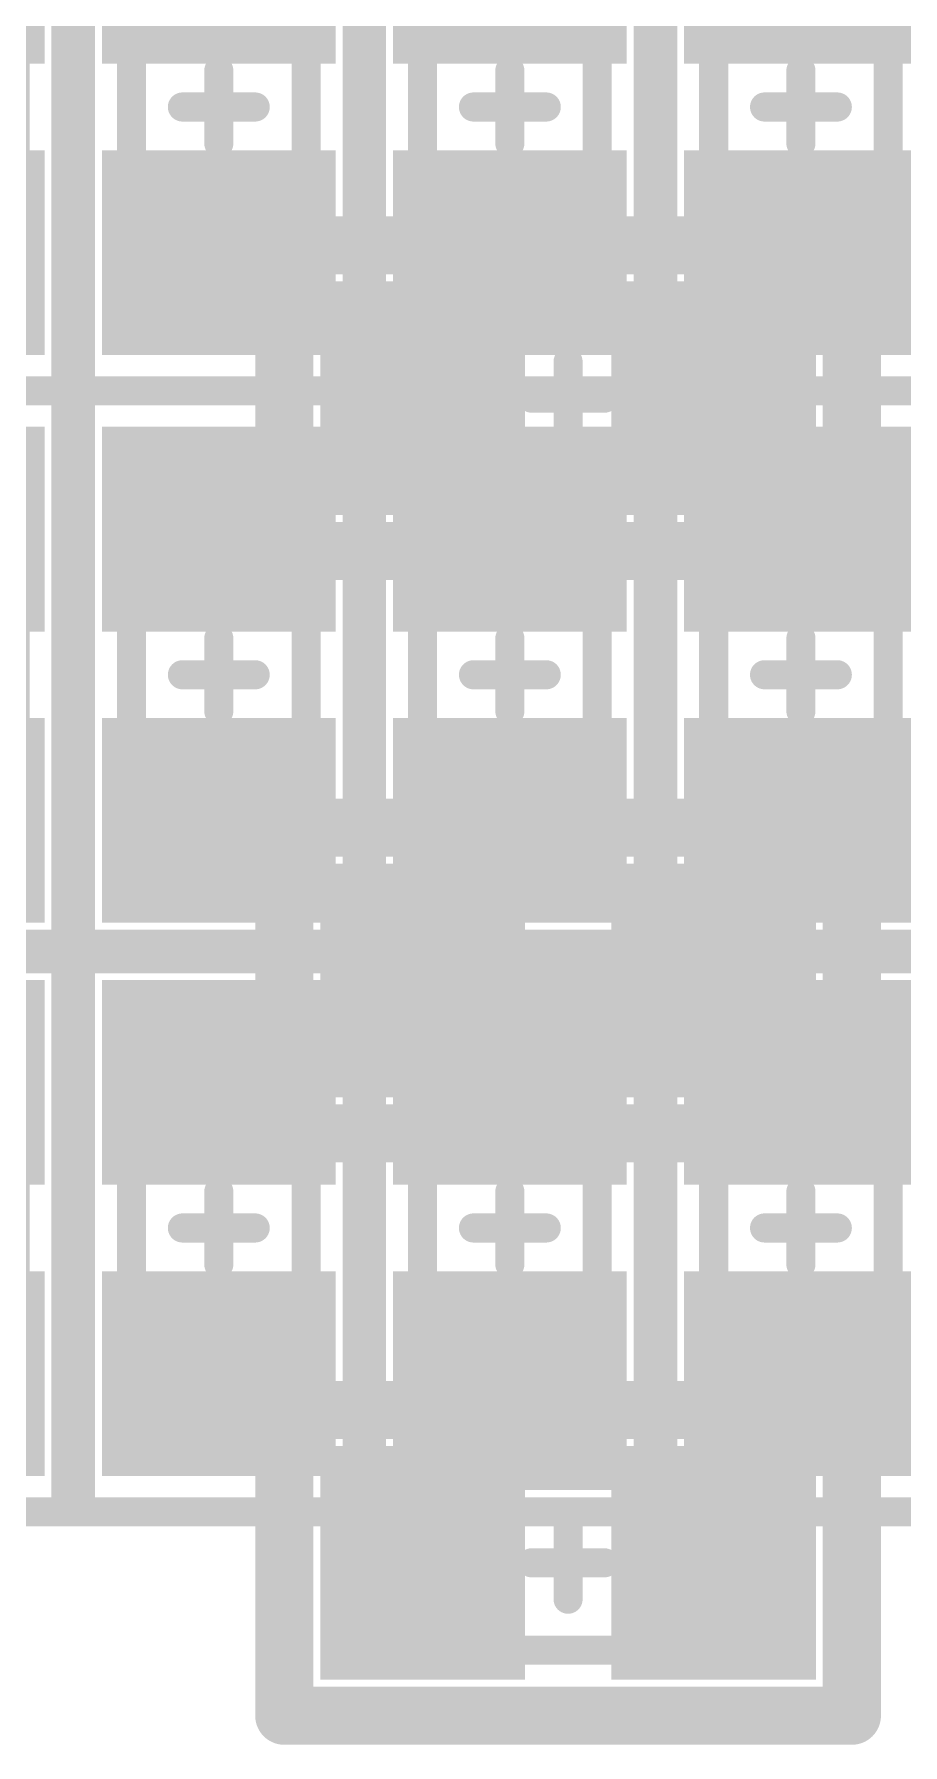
# Model space of a CAD drawing. Header units: millimetres. Extents: x 169 to 355, y 129 to 253.
# Drawn here: x 219.17 to 222.15, y 140.37 to 146.25 of the extents above; entities that cross this region are included whole.
import ezdxf

# ---------------------------------------------------------------- set-up
doc = ezdxf.new("R2010")
doc.units = ezdxf.units.MM
for name, color, linetype in [('BottomLayer', 5, 'Continuous'), ('BottomPaste', 16, 'Continuous'), ('BottomSolder', 6, 'Continuous'), ('Mechanical1', 6, 'Continuous'), ('Mechanical15', 56, 'Continuous'), ('TopLayer', 1, 'Continuous'), ('TopOverlay', 2, 'Continuous'), ('TopPaste', 8, 'Continuous'), ('TopSolder', 216, 'Continuous')]:
    doc.layers.add(name, color=color, linetype=linetype)

# ---------------------------------------------------------------- blocks, each defined once
blk = doc.blocks.new('R0402_NOSILK_B_11')
at = {"layer": 'BottomLayer'}
for points in [[(-0.25, -0.3), (-0.25, 0.3), (-0.75, -0.3), (-0.75, 0.3)], [(0.75, -0.3), (0.75, 0.3), (0.25, -0.3), (0.25, 0.3)]]:
    blk.add_solid(points, dxfattribs=at)
at = {"layer": 'BottomPaste'}
for points in [[(-0.25, -0.3), (-0.25, 0.3), (-0.75, -0.3), (-0.75, 0.3)], [(0.75, -0.3), (0.75, 0.3), (0.25, -0.3), (0.25, 0.3)]]:
    blk.add_solid(points, dxfattribs=at)
at = {"layer": 'BottomSolder'}
for points in [[(-0.1484, -0.4016), (-0.1484, 0.4016), (-0.8516, -0.4016), (-0.8516, 0.4016)], [(0.8516, -0.4016), (0.8516, 0.4016), (0.1484, -0.4016), (0.1484, 0.4016)]]:
    blk.add_solid(points, dxfattribs=at)
at = {"layer": 'Mechanical1', "const_width": 0.1}
for points in [[(-0.52, 0.2999), (-0.52, -0.3001)], [(-0.52, 0.2999), (0.5201, 0.2999)], [(0.5201, 0.2999), (0.5201, -0.3001)], [(-0.52, -0.3001), (0.5201, -0.3001)]]:
    blk.add_lwpolyline(points, dxfattribs=at)
at = {"layer": 'Mechanical1', "const_width": 0.05}
for points in [[(-0.545, 0.2999, 1), (-0.495, 0.2999, 1)], [(-0.545, 0.2999, 1), (-0.495, 0.2999, 1)], [(0.4951, 0.2999, 1), (0.5451, 0.2999, 1)], [(0.4951, 0.2999, 1), (0.5451, 0.2999, 1)], [(-0.545, -0.3001, 1), (-0.495, -0.3001, 1)], [(-0.545, -0.3001, 1), (-0.495, -0.3001, 1)], [(0.4951, -0.3001, 1), (0.5451, -0.3001, 1)], [(0.4951, -0.3001, 1), (0.5451, -0.3001, 1)]]:
    blk.add_lwpolyline(points, format="xyb", close=True, dxfattribs=at)
at = {"layer": 'Mechanical15', "const_width": 0.1}
for points in [[(-0.975, 0.525), (-0.975, -0.525)], [(-0.975, 0.525), (0.975, 0.525)], [(0.975, 0.525), (0.975, -0.525)], [(0, 0.125), (0, -0.125)], [(-0.125, 0), (0.125, 0)], [(-0.975, -0.525), (0.975, -0.525)]]:
    blk.add_lwpolyline(points, dxfattribs=at)
at = {"layer": 'Mechanical15', "const_width": 0.05}
for points in [[(-1, 0.525, 1), (-0.95, 0.525, 1)], [(-1, 0.525, 1), (-0.95, 0.525, 1)], [(0.95, 0.525, 1), (1, 0.525, 1)], [(0.95, 0.525, 1), (1, 0.525, 1)], [(-0.025, 0.125, 1), (0.025, 0.125, 1)], [(-0.15, 0, 1), (-0.1, 0, 1)], [(0.1, 0, 1), (0.15, 0, 1)], [(-0.025, -0.125, 1), (0.025, -0.125, 1)], [(-1, -0.525, 1), (-0.95, -0.525, 1)], [(-1, -0.525, 1), (-0.95, -0.525, 1)], [(0.95, -0.525, 1), (1, -0.525, 1)], [(0.95, -0.525, 1), (1, -0.525, 1)]]:
    blk.add_lwpolyline(points, format="xyb", close=True, dxfattribs=at)
blk = doc.blocks.new('R0402_NOSILK_B_14')
at = {"layer": 'BottomLayer'}
for points in [[(-0.25, -0.3), (-0.25, 0.3), (-0.75, -0.3), (-0.75, 0.3)], [(0.75, -0.3), (0.75, 0.3), (0.25, -0.3), (0.25, 0.3)]]:
    blk.add_solid(points, dxfattribs=at)
at = {"layer": 'BottomPaste'}
for points in [[(-0.25, -0.3), (-0.25, 0.3), (-0.75, -0.3), (-0.75, 0.3)], [(0.75, -0.3), (0.75, 0.3), (0.25, -0.3), (0.25, 0.3)]]:
    blk.add_solid(points, dxfattribs=at)
at = {"layer": 'BottomSolder'}
for points in [[(-0.1484, -0.4016), (-0.1484, 0.4016), (-0.8516, -0.4016), (-0.8516, 0.4016)], [(0.8516, -0.4016), (0.8516, 0.4016), (0.1484, -0.4016), (0.1484, 0.4016)]]:
    blk.add_solid(points, dxfattribs=at)
at = {"layer": 'Mechanical1', "const_width": 0.1}
for points in [[(-0.52, 0.2999), (-0.52, -0.3001)], [(-0.52, 0.2999), (0.5201, 0.2999)], [(0.5201, 0.2999), (0.5201, -0.3001)], [(-0.52, -0.3001), (0.5201, -0.3001)]]:
    blk.add_lwpolyline(points, dxfattribs=at)
at = {"layer": 'Mechanical1', "const_width": 0.05}
for points in [[(-0.545, 0.2999, 1), (-0.495, 0.2999, 1)], [(-0.545, 0.2999, 1), (-0.495, 0.2999, 1)], [(0.4951, 0.2999, 1), (0.5451, 0.2999, 1)], [(0.4951, 0.2999, 1), (0.5451, 0.2999, 1)], [(-0.545, -0.3001, 1), (-0.495, -0.3001, 1)], [(-0.545, -0.3001, 1), (-0.495, -0.3001, 1)], [(0.4951, -0.3001, 1), (0.5451, -0.3001, 1)], [(0.4951, -0.3001, 1), (0.5451, -0.3001, 1)]]:
    blk.add_lwpolyline(points, format="xyb", close=True, dxfattribs=at)
at = {"layer": 'Mechanical15', "const_width": 0.1}
for points in [[(-0.975, 0.525), (-0.975, -0.525)], [(-0.975, 0.525), (0.975, 0.525)], [(0.975, 0.525), (0.975, -0.525)], [(0, 0.125), (0, -0.125)], [(-0.125, 0), (0.125, 0)], [(-0.975, -0.525), (0.975, -0.525)]]:
    blk.add_lwpolyline(points, dxfattribs=at)
at = {"layer": 'Mechanical15', "const_width": 0.05}
for points in [[(-1, 0.525, 1), (-0.95, 0.525, 1)], [(-1, 0.525, 1), (-0.95, 0.525, 1)], [(0.95, 0.525, 1), (1, 0.525, 1)], [(0.95, 0.525, 1), (1, 0.525, 1)], [(-0.025, 0.125, 1), (0.025, 0.125, 1)], [(-0.15, 0, 1), (-0.1, 0, 1)], [(0.1, 0, 1), (0.15, 0, 1)], [(-0.025, -0.125, 1), (0.025, -0.125, 1)], [(-1, -0.525, 1), (-0.95, -0.525, 1)], [(-1, -0.525, 1), (-0.95, -0.525, 1)], [(0.95, -0.525, 1), (1, -0.525, 1)], [(0.95, -0.525, 1), (1, -0.525, 1)]]:
    blk.add_lwpolyline(points, format="xyb", close=True, dxfattribs=at)
blk = doc.blocks.new('R0402_NOSILK_B_15')
at = {"layer": 'BottomLayer'}
for points in [[(-0.25, -0.3), (-0.25, 0.3), (-0.75, -0.3), (-0.75, 0.3)], [(0.75, -0.3), (0.75, 0.3), (0.25, -0.3), (0.25, 0.3)]]:
    blk.add_solid(points, dxfattribs=at)
at = {"layer": 'BottomPaste'}
for points in [[(-0.25, -0.3), (-0.25, 0.3), (-0.75, -0.3), (-0.75, 0.3)], [(0.75, -0.3), (0.75, 0.3), (0.25, -0.3), (0.25, 0.3)]]:
    blk.add_solid(points, dxfattribs=at)
at = {"layer": 'BottomSolder'}
for points in [[(-0.1484, -0.4016), (-0.1484, 0.4016), (-0.8516, -0.4016), (-0.8516, 0.4016)], [(0.8516, -0.4016), (0.8516, 0.4016), (0.1484, -0.4016), (0.1484, 0.4016)]]:
    blk.add_solid(points, dxfattribs=at)
at = {"layer": 'Mechanical1', "const_width": 0.1}
for points in [[(-0.52, 0.2999), (-0.52, -0.3001)], [(-0.52, 0.2999), (0.5201, 0.2999)], [(0.5201, 0.2999), (0.5201, -0.3001)], [(-0.52, -0.3001), (0.5201, -0.3001)]]:
    blk.add_lwpolyline(points, dxfattribs=at)
at = {"layer": 'Mechanical1', "const_width": 0.05}
for points in [[(-0.545, 0.2999, 1), (-0.495, 0.2999, 1)], [(-0.545, 0.2999, 1), (-0.495, 0.2999, 1)], [(0.4951, 0.2999, 1), (0.5451, 0.2999, 1)], [(0.4951, 0.2999, 1), (0.5451, 0.2999, 1)], [(-0.545, -0.3001, 1), (-0.495, -0.3001, 1)], [(-0.545, -0.3001, 1), (-0.495, -0.3001, 1)], [(0.4951, -0.3001, 1), (0.5451, -0.3001, 1)], [(0.4951, -0.3001, 1), (0.5451, -0.3001, 1)]]:
    blk.add_lwpolyline(points, format="xyb", close=True, dxfattribs=at)
at = {"layer": 'Mechanical15', "const_width": 0.1}
for points in [[(-0.975, 0.525), (-0.975, -0.525)], [(-0.975, 0.525), (0.975, 0.525)], [(0.975, 0.525), (0.975, -0.525)], [(0, 0.125), (0, -0.125)], [(-0.125, 0), (0.125, 0)], [(-0.975, -0.525), (0.975, -0.525)]]:
    blk.add_lwpolyline(points, dxfattribs=at)
at = {"layer": 'Mechanical15', "const_width": 0.05}
for points in [[(-1, 0.525, 1), (-0.95, 0.525, 1)], [(-1, 0.525, 1), (-0.95, 0.525, 1)], [(0.95, 0.525, 1), (1, 0.525, 1)], [(0.95, 0.525, 1), (1, 0.525, 1)], [(-0.025, 0.125, 1), (0.025, 0.125, 1)], [(-0.15, 0, 1), (-0.1, 0, 1)], [(0.1, 0, 1), (0.15, 0, 1)], [(-0.025, -0.125, 1), (0.025, -0.125, 1)], [(-1, -0.525, 1), (-0.95, -0.525, 1)], [(-1, -0.525, 1), (-0.95, -0.525, 1)], [(0.95, -0.525, 1), (1, -0.525, 1)], [(0.95, -0.525, 1), (1, -0.525, 1)]]:
    blk.add_lwpolyline(points, format="xyb", close=True, dxfattribs=at)
blk = doc.blocks.new('R0402_NOSILK_B_16')
at = {"layer": 'BottomLayer'}
for points in [[(-0.25, -0.3), (-0.25, 0.3), (-0.75, -0.3), (-0.75, 0.3)], [(0.75, -0.3), (0.75, 0.3), (0.25, -0.3), (0.25, 0.3)]]:
    blk.add_solid(points, dxfattribs=at)
at = {"layer": 'BottomPaste'}
for points in [[(-0.25, -0.3), (-0.25, 0.3), (-0.75, -0.3), (-0.75, 0.3)], [(0.75, -0.3), (0.75, 0.3), (0.25, -0.3), (0.25, 0.3)]]:
    blk.add_solid(points, dxfattribs=at)
at = {"layer": 'BottomSolder'}
for points in [[(-0.1484, -0.4016), (-0.1484, 0.4016), (-0.8516, -0.4016), (-0.8516, 0.4016)], [(0.8516, -0.4016), (0.8516, 0.4016), (0.1484, -0.4016), (0.1484, 0.4016)]]:
    blk.add_solid(points, dxfattribs=at)
at = {"layer": 'Mechanical1', "const_width": 0.1}
for points in [[(-0.52, 0.2999), (-0.52, -0.3001)], [(-0.52, 0.2999), (0.5201, 0.2999)], [(0.5201, 0.2999), (0.5201, -0.3001)], [(-0.52, -0.3001), (0.5201, -0.3001)]]:
    blk.add_lwpolyline(points, dxfattribs=at)
at = {"layer": 'Mechanical1', "const_width": 0.05}
for points in [[(-0.545, 0.2999, 1), (-0.495, 0.2999, 1)], [(-0.545, 0.2999, 1), (-0.495, 0.2999, 1)], [(0.4951, 0.2999, 1), (0.5451, 0.2999, 1)], [(0.4951, 0.2999, 1), (0.5451, 0.2999, 1)], [(-0.545, -0.3001, 1), (-0.495, -0.3001, 1)], [(-0.545, -0.3001, 1), (-0.495, -0.3001, 1)], [(0.4951, -0.3001, 1), (0.5451, -0.3001, 1)], [(0.4951, -0.3001, 1), (0.5451, -0.3001, 1)]]:
    blk.add_lwpolyline(points, format="xyb", close=True, dxfattribs=at)
at = {"layer": 'Mechanical15', "const_width": 0.1}
for points in [[(-0.975, 0.525), (-0.975, -0.525)], [(-0.975, 0.525), (0.975, 0.525)], [(0.975, 0.525), (0.975, -0.525)], [(0, 0.125), (0, -0.125)], [(-0.125, 0), (0.125, 0)], [(-0.975, -0.525), (0.975, -0.525)]]:
    blk.add_lwpolyline(points, dxfattribs=at)
at = {"layer": 'Mechanical15', "const_width": 0.05}
for points in [[(-1, 0.525, 1), (-0.95, 0.525, 1)], [(-1, 0.525, 1), (-0.95, 0.525, 1)], [(0.95, 0.525, 1), (1, 0.525, 1)], [(0.95, 0.525, 1), (1, 0.525, 1)], [(-0.025, 0.125, 1), (0.025, 0.125, 1)], [(-0.15, 0, 1), (-0.1, 0, 1)], [(0.1, 0, 1), (0.15, 0, 1)], [(-0.025, -0.125, 1), (0.025, -0.125, 1)], [(-1, -0.525, 1), (-0.95, -0.525, 1)], [(-1, -0.525, 1), (-0.95, -0.525, 1)], [(0.95, -0.525, 1), (1, -0.525, 1)], [(0.95, -0.525, 1), (1, -0.525, 1)]]:
    blk.add_lwpolyline(points, format="xyb", close=True, dxfattribs=at)
blk = doc.blocks.new('R0402_NOSILK_B_17')
at = {"layer": 'BottomLayer'}
for points in [[(-0.25, -0.3), (-0.25, 0.3), (-0.75, -0.3), (-0.75, 0.3)], [(0.75, -0.3), (0.75, 0.3), (0.25, -0.3), (0.25, 0.3)]]:
    blk.add_solid(points, dxfattribs=at)
at = {"layer": 'BottomPaste'}
for points in [[(-0.25, -0.3), (-0.25, 0.3), (-0.75, -0.3), (-0.75, 0.3)], [(0.75, -0.3), (0.75, 0.3), (0.25, -0.3), (0.25, 0.3)]]:
    blk.add_solid(points, dxfattribs=at)
at = {"layer": 'BottomSolder'}
for points in [[(-0.1484, -0.4016), (-0.1484, 0.4016), (-0.8516, -0.4016), (-0.8516, 0.4016)], [(0.8516, -0.4016), (0.8516, 0.4016), (0.1484, -0.4016), (0.1484, 0.4016)]]:
    blk.add_solid(points, dxfattribs=at)
at = {"layer": 'Mechanical1', "const_width": 0.1}
for points in [[(-0.52, 0.2999), (-0.52, -0.3001)], [(-0.52, 0.2999), (0.5201, 0.2999)], [(0.5201, 0.2999), (0.5201, -0.3001)], [(-0.52, -0.3001), (0.5201, -0.3001)]]:
    blk.add_lwpolyline(points, dxfattribs=at)
at = {"layer": 'Mechanical1', "const_width": 0.05}
for points in [[(-0.545, 0.2999, 1), (-0.495, 0.2999, 1)], [(-0.545, 0.2999, 1), (-0.495, 0.2999, 1)], [(0.4951, 0.2999, 1), (0.5451, 0.2999, 1)], [(0.4951, 0.2999, 1), (0.5451, 0.2999, 1)], [(-0.545, -0.3001, 1), (-0.495, -0.3001, 1)], [(-0.545, -0.3001, 1), (-0.495, -0.3001, 1)], [(0.4951, -0.3001, 1), (0.5451, -0.3001, 1)], [(0.4951, -0.3001, 1), (0.5451, -0.3001, 1)]]:
    blk.add_lwpolyline(points, format="xyb", close=True, dxfattribs=at)
at = {"layer": 'Mechanical15', "const_width": 0.1}
for points in [[(-0.975, 0.525), (-0.975, -0.525)], [(-0.975, 0.525), (0.975, 0.525)], [(0.975, 0.525), (0.975, -0.525)], [(0, 0.125), (0, -0.125)], [(-0.125, 0), (0.125, 0)], [(-0.975, -0.525), (0.975, -0.525)]]:
    blk.add_lwpolyline(points, dxfattribs=at)
at = {"layer": 'Mechanical15', "const_width": 0.05}
for points in [[(-1, 0.525, 1), (-0.95, 0.525, 1)], [(-1, 0.525, 1), (-0.95, 0.525, 1)], [(0.95, 0.525, 1), (1, 0.525, 1)], [(0.95, 0.525, 1), (1, 0.525, 1)], [(-0.025, 0.125, 1), (0.025, 0.125, 1)], [(-0.15, 0, 1), (-0.1, 0, 1)], [(0.1, 0, 1), (0.15, 0, 1)], [(-0.025, -0.125, 1), (0.025, -0.125, 1)], [(-1, -0.525, 1), (-0.95, -0.525, 1)], [(-1, -0.525, 1), (-0.95, -0.525, 1)], [(0.95, -0.525, 1), (1, -0.525, 1)], [(0.95, -0.525, 1), (1, -0.525, 1)]]:
    blk.add_lwpolyline(points, format="xyb", close=True, dxfattribs=at)
blk = doc.blocks.new('R0402_NOSILK_B_18')
at = {"layer": 'BottomLayer'}
for points in [[(-0.25, -0.3), (-0.25, 0.3), (-0.75, -0.3), (-0.75, 0.3)], [(0.75, -0.3), (0.75, 0.3), (0.25, -0.3), (0.25, 0.3)]]:
    blk.add_solid(points, dxfattribs=at)
at = {"layer": 'BottomPaste'}
for points in [[(-0.25, -0.3), (-0.25, 0.3), (-0.75, -0.3), (-0.75, 0.3)], [(0.75, -0.3), (0.75, 0.3), (0.25, -0.3), (0.25, 0.3)]]:
    blk.add_solid(points, dxfattribs=at)
at = {"layer": 'BottomSolder'}
for points in [[(-0.1484, -0.4016), (-0.1484, 0.4016), (-0.8516, -0.4016), (-0.8516, 0.4016)], [(0.8516, -0.4016), (0.8516, 0.4016), (0.1484, -0.4016), (0.1484, 0.4016)]]:
    blk.add_solid(points, dxfattribs=at)
at = {"layer": 'Mechanical1', "const_width": 0.1}
for points in [[(-0.52, 0.2999), (-0.52, -0.3001)], [(-0.52, 0.2999), (0.5201, 0.2999)], [(0.5201, 0.2999), (0.5201, -0.3001)], [(-0.52, -0.3001), (0.5201, -0.3001)]]:
    blk.add_lwpolyline(points, dxfattribs=at)
at = {"layer": 'Mechanical1', "const_width": 0.05}
for points in [[(-0.545, 0.2999, 1), (-0.495, 0.2999, 1)], [(-0.545, 0.2999, 1), (-0.495, 0.2999, 1)], [(0.4951, 0.2999, 1), (0.5451, 0.2999, 1)], [(0.4951, 0.2999, 1), (0.5451, 0.2999, 1)], [(-0.545, -0.3001, 1), (-0.495, -0.3001, 1)], [(-0.545, -0.3001, 1), (-0.495, -0.3001, 1)], [(0.4951, -0.3001, 1), (0.5451, -0.3001, 1)], [(0.4951, -0.3001, 1), (0.5451, -0.3001, 1)]]:
    blk.add_lwpolyline(points, format="xyb", close=True, dxfattribs=at)
at = {"layer": 'Mechanical15', "const_width": 0.1}
for points in [[(-0.975, 0.525), (-0.975, -0.525)], [(-0.975, 0.525), (0.975, 0.525)], [(0.975, 0.525), (0.975, -0.525)], [(0, 0.125), (0, -0.125)], [(-0.125, 0), (0.125, 0)], [(-0.975, -0.525), (0.975, -0.525)]]:
    blk.add_lwpolyline(points, dxfattribs=at)
at = {"layer": 'Mechanical15', "const_width": 0.05}
for points in [[(-1, 0.525, 1), (-0.95, 0.525, 1)], [(-1, 0.525, 1), (-0.95, 0.525, 1)], [(0.95, 0.525, 1), (1, 0.525, 1)], [(0.95, 0.525, 1), (1, 0.525, 1)], [(-0.025, 0.125, 1), (0.025, 0.125, 1)], [(-0.15, 0, 1), (-0.1, 0, 1)], [(0.1, 0, 1), (0.15, 0, 1)], [(-0.025, -0.125, 1), (0.025, -0.125, 1)], [(-1, -0.525, 1), (-0.95, -0.525, 1)], [(-1, -0.525, 1), (-0.95, -0.525, 1)], [(0.95, -0.525, 1), (1, -0.525, 1)], [(0.95, -0.525, 1), (1, -0.525, 1)]]:
    blk.add_lwpolyline(points, format="xyb", close=True, dxfattribs=at)
blk = doc.blocks.new('R0402_NOSILK_B_20')
at = {"layer": 'BottomLayer'}
for points in [[(-0.25, -0.3), (-0.25, 0.3), (-0.75, -0.3), (-0.75, 0.3)], [(0.75, -0.3), (0.75, 0.3), (0.25, -0.3), (0.25, 0.3)]]:
    blk.add_solid(points, dxfattribs=at)
at = {"layer": 'BottomPaste'}
for points in [[(-0.25, -0.3), (-0.25, 0.3), (-0.75, -0.3), (-0.75, 0.3)], [(0.75, -0.3), (0.75, 0.3), (0.25, -0.3), (0.25, 0.3)]]:
    blk.add_solid(points, dxfattribs=at)
at = {"layer": 'BottomSolder'}
for points in [[(-0.1484, -0.4016), (-0.1484, 0.4016), (-0.8516, -0.4016), (-0.8516, 0.4016)], [(0.8516, -0.4016), (0.8516, 0.4016), (0.1484, -0.4016), (0.1484, 0.4016)]]:
    blk.add_solid(points, dxfattribs=at)
at = {"layer": 'Mechanical1', "const_width": 0.1}
for points in [[(-0.52, 0.2999), (-0.52, -0.3001)], [(-0.52, 0.2999), (0.5201, 0.2999)], [(0.5201, 0.2999), (0.5201, -0.3001)], [(-0.52, -0.3001), (0.5201, -0.3001)]]:
    blk.add_lwpolyline(points, dxfattribs=at)
at = {"layer": 'Mechanical1', "const_width": 0.05}
for points in [[(-0.545, 0.2999, 1), (-0.495, 0.2999, 1)], [(-0.545, 0.2999, 1), (-0.495, 0.2999, 1)], [(0.4951, 0.2999, 1), (0.5451, 0.2999, 1)], [(0.4951, 0.2999, 1), (0.5451, 0.2999, 1)], [(-0.545, -0.3001, 1), (-0.495, -0.3001, 1)], [(-0.545, -0.3001, 1), (-0.495, -0.3001, 1)], [(0.4951, -0.3001, 1), (0.5451, -0.3001, 1)], [(0.4951, -0.3001, 1), (0.5451, -0.3001, 1)]]:
    blk.add_lwpolyline(points, format="xyb", close=True, dxfattribs=at)
at = {"layer": 'Mechanical15', "const_width": 0.1}
for points in [[(-0.975, 0.525), (-0.975, -0.525)], [(-0.975, 0.525), (0.975, 0.525)], [(0.975, 0.525), (0.975, -0.525)], [(0, 0.125), (0, -0.125)], [(-0.125, 0), (0.125, 0)], [(-0.975, -0.525), (0.975, -0.525)]]:
    blk.add_lwpolyline(points, dxfattribs=at)
at = {"layer": 'Mechanical15', "const_width": 0.05}
for points in [[(-1, 0.525, 1), (-0.95, 0.525, 1)], [(-1, 0.525, 1), (-0.95, 0.525, 1)], [(0.95, 0.525, 1), (1, 0.525, 1)], [(0.95, 0.525, 1), (1, 0.525, 1)], [(-0.025, 0.125, 1), (0.025, 0.125, 1)], [(-0.15, 0, 1), (-0.1, 0, 1)], [(0.1, 0, 1), (0.15, 0, 1)], [(-0.025, -0.125, 1), (0.025, -0.125, 1)], [(-1, -0.525, 1), (-0.95, -0.525, 1)], [(-1, -0.525, 1), (-0.95, -0.525, 1)], [(0.95, -0.525, 1), (1, -0.525, 1)], [(0.95, -0.525, 1), (1, -0.525, 1)]]:
    blk.add_lwpolyline(points, format="xyb", close=True, dxfattribs=at)
blk = doc.blocks.new('R0402_NOSILK_B_25')
at = {"layer": 'BottomLayer'}
for points in [[(-0.25, -0.3), (-0.25, 0.3), (-0.75, -0.3), (-0.75, 0.3)], [(0.75, -0.3), (0.75, 0.3), (0.25, -0.3), (0.25, 0.3)]]:
    blk.add_solid(points, dxfattribs=at)
at = {"layer": 'BottomPaste'}
for points in [[(-0.25, -0.3), (-0.25, 0.3), (-0.75, -0.3), (-0.75, 0.3)], [(0.75, -0.3), (0.75, 0.3), (0.25, -0.3), (0.25, 0.3)]]:
    blk.add_solid(points, dxfattribs=at)
at = {"layer": 'BottomSolder'}
for points in [[(-0.1484, -0.4016), (-0.1484, 0.4016), (-0.8516, -0.4016), (-0.8516, 0.4016)], [(0.8516, -0.4016), (0.8516, 0.4016), (0.1484, -0.4016), (0.1484, 0.4016)]]:
    blk.add_solid(points, dxfattribs=at)
at = {"layer": 'Mechanical1', "const_width": 0.1}
for points in [[(-0.52, 0.2999), (-0.52, -0.3001)], [(-0.52, 0.2999), (0.5201, 0.2999)], [(0.5201, 0.2999), (0.5201, -0.3001)], [(-0.52, -0.3001), (0.5201, -0.3001)]]:
    blk.add_lwpolyline(points, dxfattribs=at)
at = {"layer": 'Mechanical1', "const_width": 0.05}
for points in [[(-0.545, 0.2999, 1), (-0.495, 0.2999, 1)], [(-0.545, 0.2999, 1), (-0.495, 0.2999, 1)], [(0.4951, 0.2999, 1), (0.5451, 0.2999, 1)], [(0.4951, 0.2999, 1), (0.5451, 0.2999, 1)], [(-0.545, -0.3001, 1), (-0.495, -0.3001, 1)], [(-0.545, -0.3001, 1), (-0.495, -0.3001, 1)], [(0.4951, -0.3001, 1), (0.5451, -0.3001, 1)], [(0.4951, -0.3001, 1), (0.5451, -0.3001, 1)]]:
    blk.add_lwpolyline(points, format="xyb", close=True, dxfattribs=at)
at = {"layer": 'Mechanical15', "const_width": 0.1}
for points in [[(-0.975, 0.525), (-0.975, -0.525)], [(-0.975, 0.525), (0.975, 0.525)], [(0.975, 0.525), (0.975, -0.525)], [(0, 0.125), (0, -0.125)], [(-0.125, 0), (0.125, 0)], [(-0.975, -0.525), (0.975, -0.525)]]:
    blk.add_lwpolyline(points, dxfattribs=at)
at = {"layer": 'Mechanical15', "const_width": 0.05}
for points in [[(-1, 0.525, 1), (-0.95, 0.525, 1)], [(-1, 0.525, 1), (-0.95, 0.525, 1)], [(0.95, 0.525, 1), (1, 0.525, 1)], [(0.95, 0.525, 1), (1, 0.525, 1)], [(-0.025, 0.125, 1), (0.025, 0.125, 1)], [(-0.15, 0, 1), (-0.1, 0, 1)], [(0.1, 0, 1), (0.15, 0, 1)], [(-0.025, -0.125, 1), (0.025, -0.125, 1)], [(-1, -0.525, 1), (-0.95, -0.525, 1)], [(-1, -0.525, 1), (-0.95, -0.525, 1)], [(0.95, -0.525, 1), (1, -0.525, 1)], [(0.95, -0.525, 1), (1, -0.525, 1)]]:
    blk.add_lwpolyline(points, format="xyb", close=True, dxfattribs=at)
blk = doc.blocks.new('R0402_NOSILK_B_1120')
at = {"layer": 'BottomLayer'}
for points in [[(-0.25, -0.3), (-0.25, 0.3), (-0.75, -0.3), (-0.75, 0.3)], [(0.75, -0.3), (0.75, 0.3), (0.25, -0.3), (0.25, 0.3)]]:
    blk.add_solid(points, dxfattribs=at)
at = {"layer": 'BottomPaste'}
for points in [[(-0.25, -0.3), (-0.25, 0.3), (-0.75, -0.3), (-0.75, 0.3)], [(0.75, -0.3), (0.75, 0.3), (0.25, -0.3), (0.25, 0.3)]]:
    blk.add_solid(points, dxfattribs=at)
at = {"layer": 'BottomSolder'}
for points in [[(-0.1484, -0.4016), (-0.1484, 0.4016), (-0.8516, -0.4016), (-0.8516, 0.4016)], [(0.8516, -0.4016), (0.8516, 0.4016), (0.1484, -0.4016), (0.1484, 0.4016)]]:
    blk.add_solid(points, dxfattribs=at)
at = {"layer": 'Mechanical1', "const_width": 0.1}
for points in [[(-0.52, 0.2999), (-0.52, -0.3001)], [(-0.52, 0.2999), (0.5201, 0.2999)], [(0.5201, 0.2999), (0.5201, -0.3001)], [(-0.52, -0.3001), (0.5201, -0.3001)]]:
    blk.add_lwpolyline(points, dxfattribs=at)
at = {"layer": 'Mechanical1', "const_width": 0.05}
for points in [[(-0.545, 0.2999, 1), (-0.495, 0.2999, 1)], [(-0.545, 0.2999, 1), (-0.495, 0.2999, 1)], [(0.4951, 0.2999, 1), (0.5451, 0.2999, 1)], [(0.4951, 0.2999, 1), (0.5451, 0.2999, 1)], [(-0.545, -0.3001, 1), (-0.495, -0.3001, 1)], [(-0.545, -0.3001, 1), (-0.495, -0.3001, 1)], [(0.4951, -0.3001, 1), (0.5451, -0.3001, 1)], [(0.4951, -0.3001, 1), (0.5451, -0.3001, 1)]]:
    blk.add_lwpolyline(points, format="xyb", close=True, dxfattribs=at)
at = {"layer": 'Mechanical15', "const_width": 0.1}
for points in [[(-0.975, 0.525), (-0.975, -0.525)], [(-0.975, 0.525), (0.975, 0.525)], [(0.975, 0.525), (0.975, -0.525)], [(0, 0.125), (0, -0.125)], [(-0.125, 0), (0.125, 0)], [(-0.975, -0.525), (0.975, -0.525)]]:
    blk.add_lwpolyline(points, dxfattribs=at)
at = {"layer": 'Mechanical15', "const_width": 0.05}
for points in [[(-1, 0.525, 1), (-0.95, 0.525, 1)], [(-1, 0.525, 1), (-0.95, 0.525, 1)], [(0.95, 0.525, 1), (1, 0.525, 1)], [(0.95, 0.525, 1), (1, 0.525, 1)], [(-0.025, 0.125, 1), (0.025, 0.125, 1)], [(-0.15, 0, 1), (-0.1, 0, 1)], [(0.1, 0, 1), (0.15, 0, 1)], [(-0.025, -0.125, 1), (0.025, -0.125, 1)], [(-1, -0.525, 1), (-0.95, -0.525, 1)], [(-1, -0.525, 1), (-0.95, -0.525, 1)], [(0.95, -0.525, 1), (1, -0.525, 1)], [(0.95, -0.525, 1), (1, -0.525, 1)]]:
    blk.add_lwpolyline(points, format="xyb", close=True, dxfattribs=at)
blk = doc.blocks.new('R0402_NOSILK_B_1121')
at = {"layer": 'BottomLayer'}
for points in [[(-0.25, -0.3), (-0.25, 0.3), (-0.75, -0.3), (-0.75, 0.3)], [(0.75, -0.3), (0.75, 0.3), (0.25, -0.3), (0.25, 0.3)]]:
    blk.add_solid(points, dxfattribs=at)
at = {"layer": 'BottomPaste'}
for points in [[(-0.25, -0.3), (-0.25, 0.3), (-0.75, -0.3), (-0.75, 0.3)], [(0.75, -0.3), (0.75, 0.3), (0.25, -0.3), (0.25, 0.3)]]:
    blk.add_solid(points, dxfattribs=at)
at = {"layer": 'BottomSolder'}
for points in [[(-0.1484, -0.4016), (-0.1484, 0.4016), (-0.8516, -0.4016), (-0.8516, 0.4016)], [(0.8516, -0.4016), (0.8516, 0.4016), (0.1484, -0.4016), (0.1484, 0.4016)]]:
    blk.add_solid(points, dxfattribs=at)
at = {"layer": 'Mechanical1', "const_width": 0.1}
for points in [[(-0.52, 0.2999), (-0.52, -0.3001)], [(-0.52, 0.2999), (0.5201, 0.2999)], [(0.5201, 0.2999), (0.5201, -0.3001)], [(-0.52, -0.3001), (0.5201, -0.3001)]]:
    blk.add_lwpolyline(points, dxfattribs=at)
at = {"layer": 'Mechanical1', "const_width": 0.05}
for points in [[(-0.545, 0.2999, 1), (-0.495, 0.2999, 1)], [(-0.545, 0.2999, 1), (-0.495, 0.2999, 1)], [(0.4951, 0.2999, 1), (0.5451, 0.2999, 1)], [(0.4951, 0.2999, 1), (0.5451, 0.2999, 1)], [(-0.545, -0.3001, 1), (-0.495, -0.3001, 1)], [(-0.545, -0.3001, 1), (-0.495, -0.3001, 1)], [(0.4951, -0.3001, 1), (0.5451, -0.3001, 1)], [(0.4951, -0.3001, 1), (0.5451, -0.3001, 1)]]:
    blk.add_lwpolyline(points, format="xyb", close=True, dxfattribs=at)
at = {"layer": 'Mechanical15', "const_width": 0.1}
for points in [[(-0.975, 0.525), (-0.975, -0.525)], [(-0.975, 0.525), (0.975, 0.525)], [(0.975, 0.525), (0.975, -0.525)], [(0, 0.125), (0, -0.125)], [(-0.125, 0), (0.125, 0)], [(-0.975, -0.525), (0.975, -0.525)]]:
    blk.add_lwpolyline(points, dxfattribs=at)
at = {"layer": 'Mechanical15', "const_width": 0.05}
for points in [[(-1, 0.525, 1), (-0.95, 0.525, 1)], [(-1, 0.525, 1), (-0.95, 0.525, 1)], [(0.95, 0.525, 1), (1, 0.525, 1)], [(0.95, 0.525, 1), (1, 0.525, 1)], [(-0.025, 0.125, 1), (0.025, 0.125, 1)], [(-0.15, 0, 1), (-0.1, 0, 1)], [(0.1, 0, 1), (0.15, 0, 1)], [(-0.025, -0.125, 1), (0.025, -0.125, 1)], [(-1, -0.525, 1), (-0.95, -0.525, 1)], [(-1, -0.525, 1), (-0.95, -0.525, 1)], [(0.95, -0.525, 1), (1, -0.525, 1)], [(0.95, -0.525, 1), (1, -0.525, 1)]]:
    blk.add_lwpolyline(points, format="xyb", close=True, dxfattribs=at)
blk = doc.blocks.new('R0402_NOSILK_B_1134')
at = {"layer": 'BottomLayer'}
for points in [[(-0.25, -0.3), (-0.25, 0.3), (-0.75, -0.3), (-0.75, 0.3)], [(0.75, -0.3), (0.75, 0.3), (0.25, -0.3), (0.25, 0.3)]]:
    blk.add_solid(points, dxfattribs=at)
at = {"layer": 'BottomPaste'}
for points in [[(-0.25, -0.3), (-0.25, 0.3), (-0.75, -0.3), (-0.75, 0.3)], [(0.75, -0.3), (0.75, 0.3), (0.25, -0.3), (0.25, 0.3)]]:
    blk.add_solid(points, dxfattribs=at)
at = {"layer": 'BottomSolder'}
for points in [[(-0.1484, -0.4016), (-0.1484, 0.4016), (-0.8516, -0.4016), (-0.8516, 0.4016)], [(0.8516, -0.4016), (0.8516, 0.4016), (0.1484, -0.4016), (0.1484, 0.4016)]]:
    blk.add_solid(points, dxfattribs=at)
at = {"layer": 'Mechanical1', "const_width": 0.1}
for points in [[(-0.52, 0.2999), (-0.52, -0.3001)], [(-0.52, 0.2999), (0.5201, 0.2999)], [(0.5201, 0.2999), (0.5201, -0.3001)], [(-0.52, -0.3001), (0.5201, -0.3001)]]:
    blk.add_lwpolyline(points, dxfattribs=at)
at = {"layer": 'Mechanical1', "const_width": 0.05}
for points in [[(-0.545, 0.2999, 1), (-0.495, 0.2999, 1)], [(-0.545, 0.2999, 1), (-0.495, 0.2999, 1)], [(0.4951, 0.2999, 1), (0.5451, 0.2999, 1)], [(0.4951, 0.2999, 1), (0.5451, 0.2999, 1)], [(-0.545, -0.3001, 1), (-0.495, -0.3001, 1)], [(-0.545, -0.3001, 1), (-0.495, -0.3001, 1)], [(0.4951, -0.3001, 1), (0.5451, -0.3001, 1)], [(0.4951, -0.3001, 1), (0.5451, -0.3001, 1)]]:
    blk.add_lwpolyline(points, format="xyb", close=True, dxfattribs=at)
at = {"layer": 'Mechanical15', "const_width": 0.1}
for points in [[(-0.975, 0.525), (-0.975, -0.525)], [(-0.975, 0.525), (0.975, 0.525)], [(0.975, 0.525), (0.975, -0.525)], [(0, 0.125), (0, -0.125)], [(-0.125, 0), (0.125, 0)], [(-0.975, -0.525), (0.975, -0.525)]]:
    blk.add_lwpolyline(points, dxfattribs=at)
at = {"layer": 'Mechanical15', "const_width": 0.05}
for points in [[(-1, 0.525, 1), (-0.95, 0.525, 1)], [(-1, 0.525, 1), (-0.95, 0.525, 1)], [(0.95, 0.525, 1), (1, 0.525, 1)], [(0.95, 0.525, 1), (1, 0.525, 1)], [(-0.025, 0.125, 1), (0.025, 0.125, 1)], [(-0.15, 0, 1), (-0.1, 0, 1)], [(0.1, 0, 1), (0.15, 0, 1)], [(-0.025, -0.125, 1), (0.025, -0.125, 1)], [(-1, -0.525, 1), (-0.95, -0.525, 1)], [(-1, -0.525, 1), (-0.95, -0.525, 1)], [(0.95, -0.525, 1), (1, -0.525, 1)], [(0.95, -0.525, 1), (1, -0.525, 1)]]:
    blk.add_lwpolyline(points, format="xyb", close=True, dxfattribs=at)
blk = doc.blocks.new('R0402_NOSILK_B_1157')
at = {"layer": 'BottomLayer'}
for points in [[(-0.25, -0.3), (-0.25, 0.3), (-0.75, -0.3), (-0.75, 0.3)], [(0.75, -0.3), (0.75, 0.3), (0.25, -0.3), (0.25, 0.3)]]:
    blk.add_solid(points, dxfattribs=at)
at = {"layer": 'BottomPaste'}
for points in [[(-0.25, -0.3), (-0.25, 0.3), (-0.75, -0.3), (-0.75, 0.3)], [(0.75, -0.3), (0.75, 0.3), (0.25, -0.3), (0.25, 0.3)]]:
    blk.add_solid(points, dxfattribs=at)
at = {"layer": 'BottomSolder'}
for points in [[(-0.1484, -0.4016), (-0.1484, 0.4016), (-0.8516, -0.4016), (-0.8516, 0.4016)], [(0.8516, -0.4016), (0.8516, 0.4016), (0.1484, -0.4016), (0.1484, 0.4016)]]:
    blk.add_solid(points, dxfattribs=at)
at = {"layer": 'Mechanical1', "const_width": 0.1}
for points in [[(-0.52, 0.2999), (-0.52, -0.3001)], [(-0.52, 0.2999), (0.5201, 0.2999)], [(0.5201, 0.2999), (0.5201, -0.3001)], [(-0.52, -0.3001), (0.5201, -0.3001)]]:
    blk.add_lwpolyline(points, dxfattribs=at)
at = {"layer": 'Mechanical1', "const_width": 0.05}
for points in [[(-0.545, 0.2999, 1), (-0.495, 0.2999, 1)], [(-0.545, 0.2999, 1), (-0.495, 0.2999, 1)], [(0.4951, 0.2999, 1), (0.5451, 0.2999, 1)], [(0.4951, 0.2999, 1), (0.5451, 0.2999, 1)], [(-0.545, -0.3001, 1), (-0.495, -0.3001, 1)], [(-0.545, -0.3001, 1), (-0.495, -0.3001, 1)], [(0.4951, -0.3001, 1), (0.5451, -0.3001, 1)], [(0.4951, -0.3001, 1), (0.5451, -0.3001, 1)]]:
    blk.add_lwpolyline(points, format="xyb", close=True, dxfattribs=at)
at = {"layer": 'Mechanical15', "const_width": 0.1}
for points in [[(-0.975, 0.525), (-0.975, -0.525)], [(-0.975, 0.525), (0.975, 0.525)], [(0.975, 0.525), (0.975, -0.525)], [(0, 0.125), (0, -0.125)], [(-0.125, 0), (0.125, 0)], [(-0.975, -0.525), (0.975, -0.525)]]:
    blk.add_lwpolyline(points, dxfattribs=at)
at = {"layer": 'Mechanical15', "const_width": 0.05}
for points in [[(-1, 0.525, 1), (-0.95, 0.525, 1)], [(-1, 0.525, 1), (-0.95, 0.525, 1)], [(0.95, 0.525, 1), (1, 0.525, 1)], [(0.95, 0.525, 1), (1, 0.525, 1)], [(-0.025, 0.125, 1), (0.025, 0.125, 1)], [(-0.15, 0, 1), (-0.1, 0, 1)], [(0.1, 0, 1), (0.15, 0, 1)], [(-0.025, -0.125, 1), (0.025, -0.125, 1)], [(-1, -0.525, 1), (-0.95, -0.525, 1)], [(-1, -0.525, 1), (-0.95, -0.525, 1)], [(0.95, -0.525, 1), (1, -0.525, 1)], [(0.95, -0.525, 1), (1, -0.525, 1)]]:
    blk.add_lwpolyline(points, format="xyb", close=True, dxfattribs=at)
blk = doc.blocks.new('R0402_1505')
at = {"layer": 'Mechanical1', "const_width": 0.1}
for points in [[(-0.52, -0.2999), (-0.52, 0.3001)], [(-0.52, 0.3001), (0.5201, 0.3001)], [(0.5201, -0.2999), (0.5201, 0.3001)], [(-0.52, -0.2999), (0.5201, -0.2999)]]:
    blk.add_lwpolyline(points, dxfattribs=at)
at = {"layer": 'Mechanical1', "const_width": 0.05}
for points in [[(-0.545, 0.3001, 1), (-0.495, 0.3001, 1)], [(-0.545, 0.3001, 1), (-0.495, 0.3001, 1)], [(0.4951, 0.3001, 1), (0.5451, 0.3001, 1)], [(0.4951, 0.3001, 1), (0.5451, 0.3001, 1)], [(-0.545, -0.2999, 1), (-0.495, -0.2999, 1)], [(-0.545, -0.2999, 1), (-0.495, -0.2999, 1)], [(0.4951, -0.2999, 1), (0.5451, -0.2999, 1)], [(0.4951, -0.2999, 1), (0.5451, -0.2999, 1)]]:
    blk.add_lwpolyline(points, format="xyb", close=True, dxfattribs=at)
at = {"layer": 'Mechanical15', "const_width": 0.1}
for points in [[(-0.975, -0.525), (-0.975, 0.525)], [(-0.975, 0.525), (0.975, 0.525)], [(0.975, -0.525), (0.975, 0.525)], [(0, -0.125), (0, 0.125)], [(-0.125, 0), (0.125, 0)], [(-0.975, -0.525), (0.975, -0.525)]]:
    blk.add_lwpolyline(points, dxfattribs=at)
at = {"layer": 'Mechanical15', "const_width": 0.05}
for points in [[(-1, 0.525, 1), (-0.95, 0.525, 1)], [(-1, 0.525, 1), (-0.95, 0.525, 1)], [(0.95, 0.525, 1), (1, 0.525, 1)], [(0.95, 0.525, 1), (1, 0.525, 1)], [(-0.025, 0.125, 1), (0.025, 0.125, 1)], [(-0.15, 0, 1), (-0.1, 0, 1)], [(0.1, 0, 1), (0.15, 0, 1)], [(-0.025, -0.125, 1), (0.025, -0.125, 1)], [(-1, -0.525, 1), (-0.95, -0.525, 1)], [(-1, -0.525, 1), (-0.95, -0.525, 1)], [(0.95, -0.525, 1), (1, -0.525, 1)], [(0.95, -0.525, 1), (1, -0.525, 1)]]:
    blk.add_lwpolyline(points, format="xyb", close=True, dxfattribs=at)
at = {"layer": 'TopLayer'}
for points in [[(-0.75, 0.3), (-0.75, -0.3), (-0.25, 0.3), (-0.25, -0.3)], [(0.25, 0.3), (0.25, -0.3), (0.75, 0.3), (0.75, -0.3)]]:
    blk.add_solid(points, dxfattribs=at)
at = {"layer": 'TopOverlay', "const_width": 0.2}
for points in [[(-0.975, 0.525), (0.975, 0.525)], [(-0.975, -0.525), (-0.975, 0.525)], [(0.975, -0.525), (0.975, 0.525)], [(-0.975, -0.525), (0.975, -0.525)]]:
    blk.add_lwpolyline(points, dxfattribs=at)
at = {"layer": 'TopOverlay', "const_width": 0.1}
for points in [[(-1.025, 0.525, 1), (-0.925, 0.525, 1)], [(-1.025, 0.525, 1), (-0.925, 0.525, 1)], [(0.925, 0.525, 1), (1.025, 0.525, 1)], [(0.925, 0.525, 1), (1.025, 0.525, 1)], [(-1.025, -0.525, 1), (-0.925, -0.525, 1)], [(-1.025, -0.525, 1), (-0.925, -0.525, 1)], [(0.925, -0.525, 1), (1.025, -0.525, 1)], [(0.925, -0.525, 1), (1.025, -0.525, 1)]]:
    blk.add_lwpolyline(points, format="xyb", close=True, dxfattribs=at)
at = {"layer": 'TopPaste'}
for points in [[(-0.75, 0.3), (-0.75, -0.3), (-0.25, 0.3), (-0.25, -0.3)], [(0.25, 0.3), (0.25, -0.3), (0.75, 0.3), (0.75, -0.3)]]:
    blk.add_solid(points, dxfattribs=at)
at = {"layer": 'TopSolder'}
for points in [[(-0.8516, 0.4016), (-0.8516, -0.4016), (-0.1484, 0.4016), (-0.1484, -0.4016)], [(0.1484, 0.4016), (0.1484, -0.4016), (0.8516, 0.4016), (0.8516, -0.4016)]]:
    blk.add_solid(points, dxfattribs=at)
blk = doc.blocks.new('R0402_1519')
at = {"layer": 'Mechanical1', "const_width": 0.1}
for points in [[(-0.52, -0.2999), (-0.52, 0.3001)], [(-0.52, 0.3001), (0.5201, 0.3001)], [(0.5201, -0.2999), (0.5201, 0.3001)], [(-0.52, -0.2999), (0.5201, -0.2999)]]:
    blk.add_lwpolyline(points, dxfattribs=at)
at = {"layer": 'Mechanical1', "const_width": 0.05}
for points in [[(-0.545, 0.3001, 1), (-0.495, 0.3001, 1)], [(-0.545, 0.3001, 1), (-0.495, 0.3001, 1)], [(0.4951, 0.3001, 1), (0.5451, 0.3001, 1)], [(0.4951, 0.3001, 1), (0.5451, 0.3001, 1)], [(-0.545, -0.2999, 1), (-0.495, -0.2999, 1)], [(-0.545, -0.2999, 1), (-0.495, -0.2999, 1)], [(0.4951, -0.2999, 1), (0.5451, -0.2999, 1)], [(0.4951, -0.2999, 1), (0.5451, -0.2999, 1)]]:
    blk.add_lwpolyline(points, format="xyb", close=True, dxfattribs=at)
at = {"layer": 'Mechanical15', "const_width": 0.1}
for points in [[(-0.975, -0.525), (-0.975, 0.525)], [(-0.975, 0.525), (0.975, 0.525)], [(0.975, -0.525), (0.975, 0.525)], [(0, -0.125), (0, 0.125)], [(-0.125, 0), (0.125, 0)], [(-0.975, -0.525), (0.975, -0.525)]]:
    blk.add_lwpolyline(points, dxfattribs=at)
at = {"layer": 'Mechanical15', "const_width": 0.05}
for points in [[(-1, 0.525, 1), (-0.95, 0.525, 1)], [(-1, 0.525, 1), (-0.95, 0.525, 1)], [(0.95, 0.525, 1), (1, 0.525, 1)], [(0.95, 0.525, 1), (1, 0.525, 1)], [(-0.025, 0.125, 1), (0.025, 0.125, 1)], [(-0.15, 0, 1), (-0.1, 0, 1)], [(0.1, 0, 1), (0.15, 0, 1)], [(-0.025, -0.125, 1), (0.025, -0.125, 1)], [(-1, -0.525, 1), (-0.95, -0.525, 1)], [(-1, -0.525, 1), (-0.95, -0.525, 1)], [(0.95, -0.525, 1), (1, -0.525, 1)], [(0.95, -0.525, 1), (1, -0.525, 1)]]:
    blk.add_lwpolyline(points, format="xyb", close=True, dxfattribs=at)
at = {"layer": 'TopLayer'}
for points in [[(-0.75, 0.3), (-0.75, -0.3), (-0.25, 0.3), (-0.25, -0.3)], [(0.25, 0.3), (0.25, -0.3), (0.75, 0.3), (0.75, -0.3)]]:
    blk.add_solid(points, dxfattribs=at)
at = {"layer": 'TopOverlay', "const_width": 0.2}
for points in [[(-0.975, 0.525), (0.975, 0.525)], [(-0.975, -0.525), (-0.975, 0.525)], [(0.975, -0.525), (0.975, 0.525)], [(-0.975, -0.525), (0.975, -0.525)]]:
    blk.add_lwpolyline(points, dxfattribs=at)
at = {"layer": 'TopOverlay', "const_width": 0.1}
for points in [[(-1.025, 0.525, 1), (-0.925, 0.525, 1)], [(-1.025, 0.525, 1), (-0.925, 0.525, 1)], [(0.925, 0.525, 1), (1.025, 0.525, 1)], [(0.925, 0.525, 1), (1.025, 0.525, 1)], [(-1.025, -0.525, 1), (-0.925, -0.525, 1)], [(-1.025, -0.525, 1), (-0.925, -0.525, 1)], [(0.925, -0.525, 1), (1.025, -0.525, 1)], [(0.925, -0.525, 1), (1.025, -0.525, 1)]]:
    blk.add_lwpolyline(points, format="xyb", close=True, dxfattribs=at)
at = {"layer": 'TopPaste'}
for points in [[(-0.75, 0.3), (-0.75, -0.3), (-0.25, 0.3), (-0.25, -0.3)], [(0.25, 0.3), (0.25, -0.3), (0.75, 0.3), (0.75, -0.3)]]:
    blk.add_solid(points, dxfattribs=at)
at = {"layer": 'TopSolder'}
for points in [[(-0.8516, 0.4016), (-0.8516, -0.4016), (-0.1484, 0.4016), (-0.1484, -0.4016)], [(0.1484, 0.4016), (0.1484, -0.4016), (0.8516, 0.4016), (0.8516, -0.4016)]]:
    blk.add_solid(points, dxfattribs=at)
blk = doc.blocks.new('R0402_1520')
at = {"layer": 'Mechanical1', "const_width": 0.1}
for points in [[(-0.52, -0.2999), (-0.52, 0.3001)], [(-0.52, 0.3001), (0.5201, 0.3001)], [(0.5201, -0.2999), (0.5201, 0.3001)], [(-0.52, -0.2999), (0.5201, -0.2999)]]:
    blk.add_lwpolyline(points, dxfattribs=at)
at = {"layer": 'Mechanical1', "const_width": 0.05}
for points in [[(-0.545, 0.3001, 1), (-0.495, 0.3001, 1)], [(-0.545, 0.3001, 1), (-0.495, 0.3001, 1)], [(0.4951, 0.3001, 1), (0.5451, 0.3001, 1)], [(0.4951, 0.3001, 1), (0.5451, 0.3001, 1)], [(-0.545, -0.2999, 1), (-0.495, -0.2999, 1)], [(-0.545, -0.2999, 1), (-0.495, -0.2999, 1)], [(0.4951, -0.2999, 1), (0.5451, -0.2999, 1)], [(0.4951, -0.2999, 1), (0.5451, -0.2999, 1)]]:
    blk.add_lwpolyline(points, format="xyb", close=True, dxfattribs=at)
at = {"layer": 'Mechanical15', "const_width": 0.1}
for points in [[(-0.975, -0.525), (-0.975, 0.525)], [(-0.975, 0.525), (0.975, 0.525)], [(0.975, -0.525), (0.975, 0.525)], [(0, -0.125), (0, 0.125)], [(-0.125, 0), (0.125, 0)], [(-0.975, -0.525), (0.975, -0.525)]]:
    blk.add_lwpolyline(points, dxfattribs=at)
at = {"layer": 'Mechanical15', "const_width": 0.05}
for points in [[(-1, 0.525, 1), (-0.95, 0.525, 1)], [(-1, 0.525, 1), (-0.95, 0.525, 1)], [(0.95, 0.525, 1), (1, 0.525, 1)], [(0.95, 0.525, 1), (1, 0.525, 1)], [(-0.025, 0.125, 1), (0.025, 0.125, 1)], [(-0.15, 0, 1), (-0.1, 0, 1)], [(0.1, 0, 1), (0.15, 0, 1)], [(-0.025, -0.125, 1), (0.025, -0.125, 1)], [(-1, -0.525, 1), (-0.95, -0.525, 1)], [(-1, -0.525, 1), (-0.95, -0.525, 1)], [(0.95, -0.525, 1), (1, -0.525, 1)], [(0.95, -0.525, 1), (1, -0.525, 1)]]:
    blk.add_lwpolyline(points, format="xyb", close=True, dxfattribs=at)
at = {"layer": 'TopLayer'}
for points in [[(-0.75, 0.3), (-0.75, -0.3), (-0.25, 0.3), (-0.25, -0.3)], [(0.25, 0.3), (0.25, -0.3), (0.75, 0.3), (0.75, -0.3)]]:
    blk.add_solid(points, dxfattribs=at)
at = {"layer": 'TopOverlay', "const_width": 0.2}
for points in [[(-0.975, 0.525), (0.975, 0.525)], [(-0.975, -0.525), (-0.975, 0.525)], [(0.975, -0.525), (0.975, 0.525)], [(-0.975, -0.525), (0.975, -0.525)]]:
    blk.add_lwpolyline(points, dxfattribs=at)
at = {"layer": 'TopOverlay', "const_width": 0.1}
for points in [[(-1.025, 0.525, 1), (-0.925, 0.525, 1)], [(-1.025, 0.525, 1), (-0.925, 0.525, 1)], [(0.925, 0.525, 1), (1.025, 0.525, 1)], [(0.925, 0.525, 1), (1.025, 0.525, 1)], [(-1.025, -0.525, 1), (-0.925, -0.525, 1)], [(-1.025, -0.525, 1), (-0.925, -0.525, 1)], [(0.925, -0.525, 1), (1.025, -0.525, 1)], [(0.925, -0.525, 1), (1.025, -0.525, 1)]]:
    blk.add_lwpolyline(points, format="xyb", close=True, dxfattribs=at)
at = {"layer": 'TopPaste'}
for points in [[(-0.75, 0.3), (-0.75, -0.3), (-0.25, 0.3), (-0.25, -0.3)], [(0.25, 0.3), (0.25, -0.3), (0.75, 0.3), (0.75, -0.3)]]:
    blk.add_solid(points, dxfattribs=at)
at = {"layer": 'TopSolder'}
for points in [[(-0.8516, 0.4016), (-0.8516, -0.4016), (-0.1484, 0.4016), (-0.1484, -0.4016)], [(0.1484, 0.4016), (0.1484, -0.4016), (0.8516, 0.4016), (0.8516, -0.4016)]]:
    blk.add_solid(points, dxfattribs=at)

msp = doc.modelspace()

# ---------------------------------------------------------------- block references
for name, p, rotation in [('R0402_NOSILK_B_1121', (218.8, 146), 90), ('R0402_NOSILK_B_1134', (219.8, 146), 90), ('R0402_NOSILK_B_1157', (220.8, 146), 90), ('R0402_NOSILK_B_1120', (221.8, 146), 90), ('R0402_1519', (221, 145), 360), ('R0402_NOSILK_B_20', (218.8, 144.05), 90), ('R0402_NOSILK_B_25', (219.8, 144.05), 90), ('R0402_NOSILK_B_18', (220.8, 144.05), 90), ('R0402_NOSILK_B_15', (221.8, 144.05), 90), ('R0402_1520', (221, 143), 360), ('R0402_NOSILK_B_16', (218.8, 142.15), 90), ('R0402_NOSILK_B_14', (219.8, 142.15), 90), ('R0402_NOSILK_B_11', (220.8, 142.15), 90), ('R0402_NOSILK_B_17', (221.8, 142.15), 90), ('R0402_1505', (221, 141), 360)]:
    msp.add_blockref(name, p, dxfattribs=dict(rotation=rotation))

doc.saveas('drawing.dxf')
